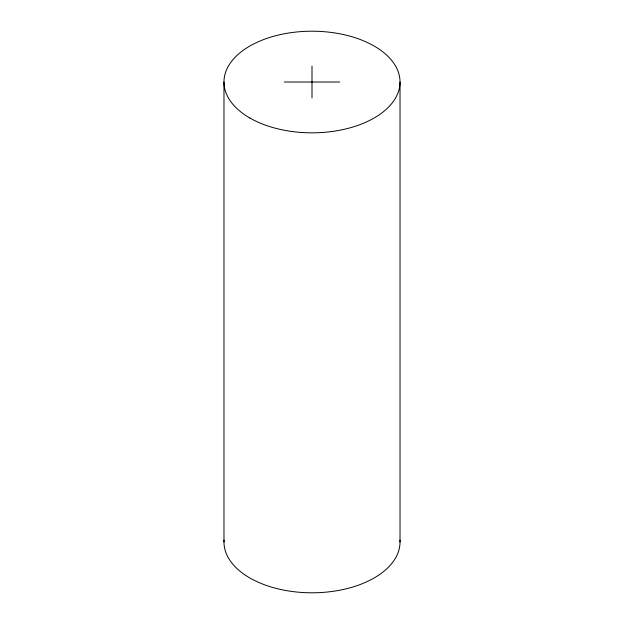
<?xml version="1.0" encoding="UTF-8"?>
<svg xmlns="http://www.w3.org/2000/svg" width="624" height="624" viewBox="0 0 624 624"><rect width="100%" height="100%" fill="white"/><g stroke="black" fill="none" stroke-linecap="round" stroke-linejoin="round"><path stroke-width="0.94" d="M284.341 82.017L339.659 82.017M400.023 82.017L400.023 541.983M312 66.05L312 97.991M223.977 82.017L223.977 541.983M399.961 540.095A88.023 50.817 0 0 1 312 592.8A88.023 50.817 0 0 1 224.039 540.095M249.756 117.952A88.023 50.817 0 0 0 397.02 95.168A88.023 50.817 0 0 0 289.216 32.932A88.023 50.817 0 0 0 249.756 117.952"/></g></svg>
